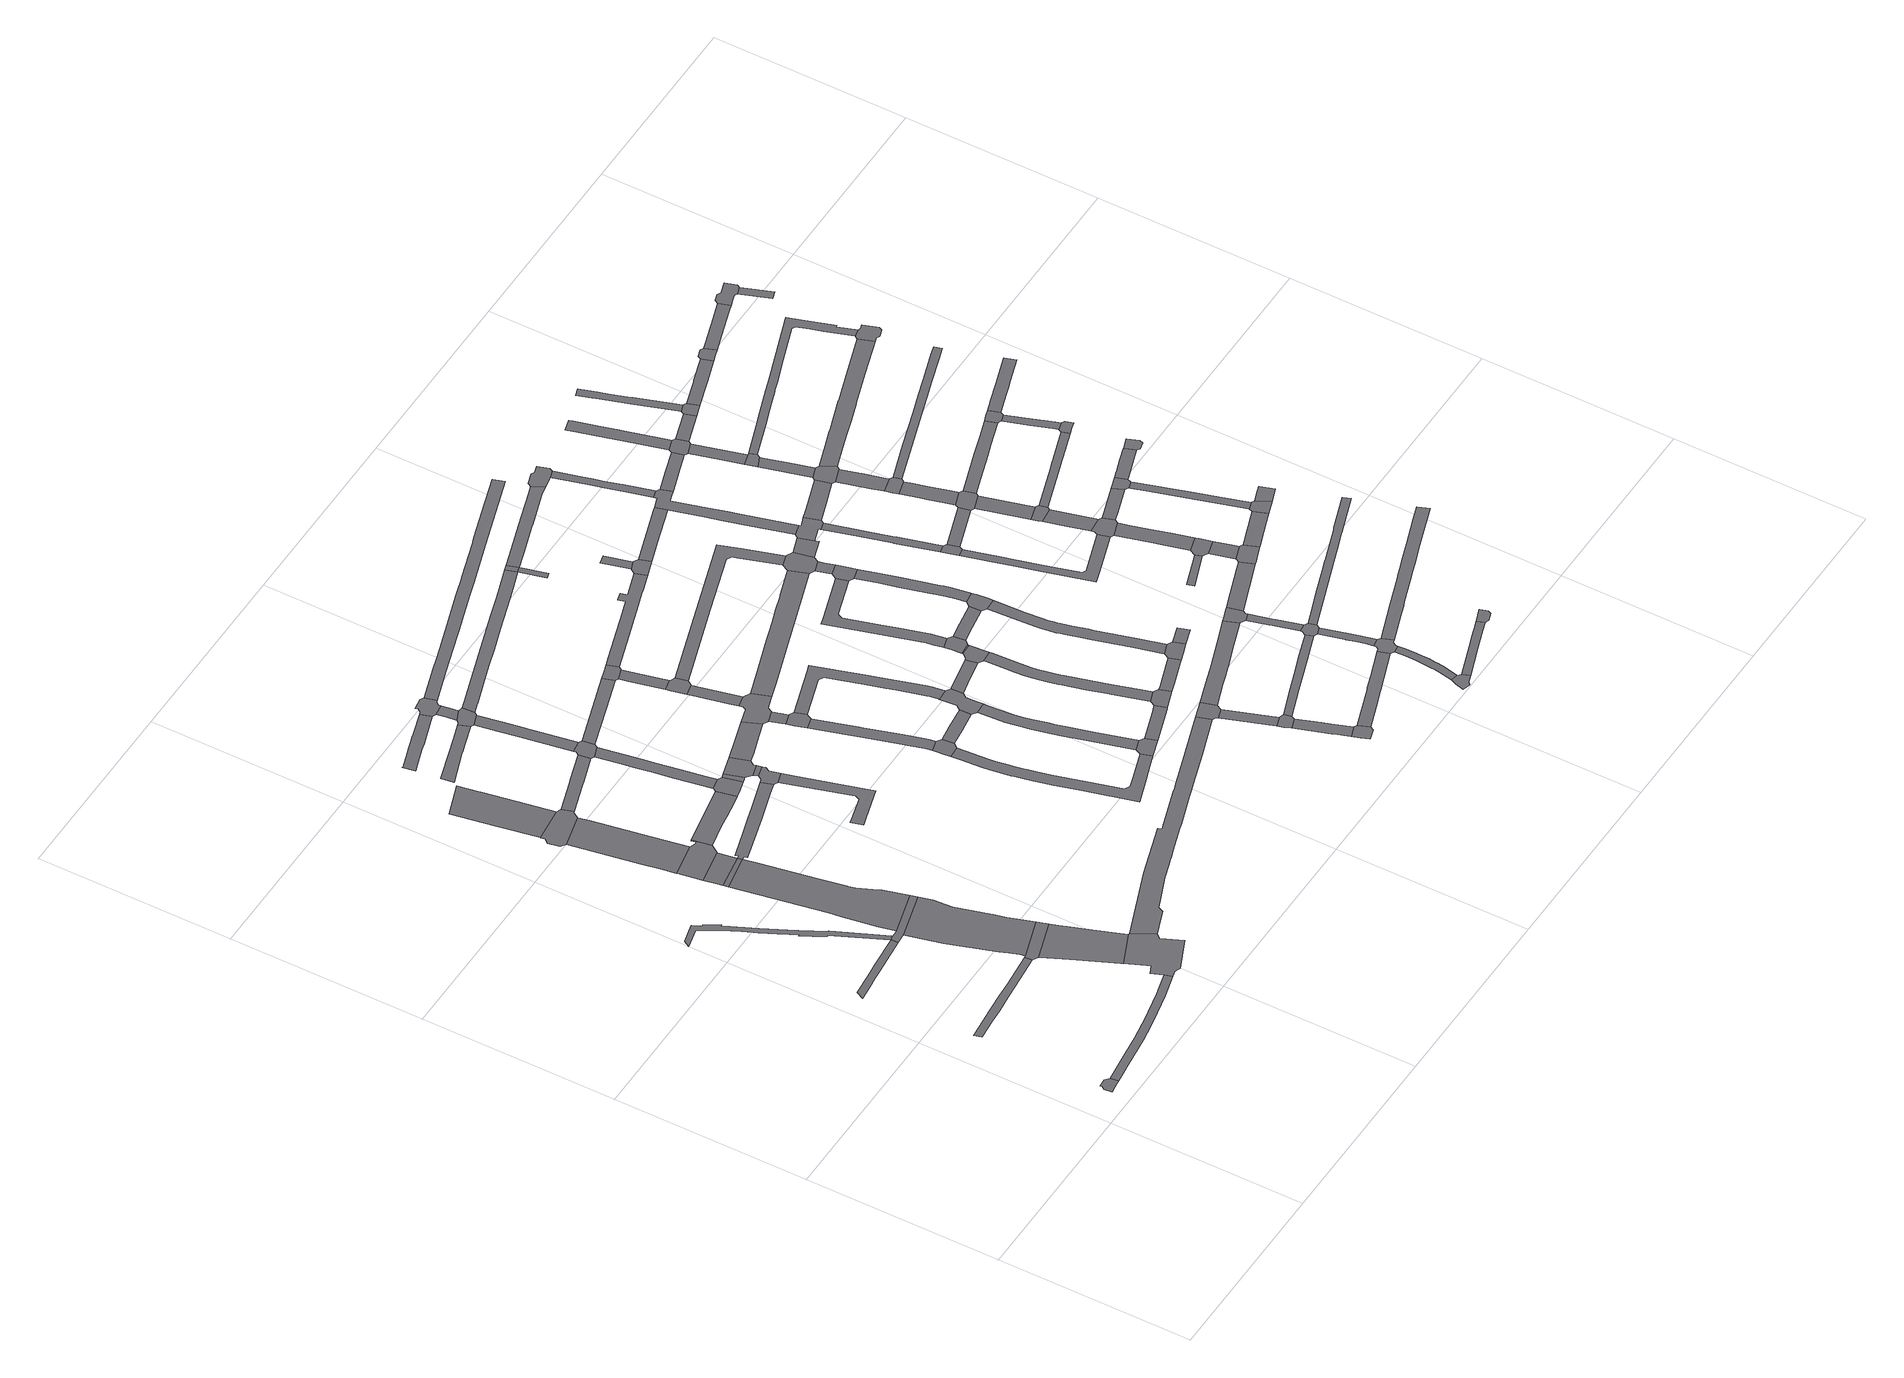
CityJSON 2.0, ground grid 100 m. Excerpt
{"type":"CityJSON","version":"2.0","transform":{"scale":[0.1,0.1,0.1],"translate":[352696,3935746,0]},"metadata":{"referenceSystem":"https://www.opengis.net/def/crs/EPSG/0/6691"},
"CityObjects":{
"road1":{"type":"Road","geometry":[{"type":"MultiSurface","lod":"1","boundaries":[[[0,1,2,3,4,5,6,7,8]]]}]},
"road2":{"type":"Road","attributes":{"RoadStructureAttribute.sectionType":"1"},"geometry":[{"type":"MultiSurface","lod":"1","boundaries":[[[9,10,11,12,13,14,8,7,15,16,17,18,19,20,21,22]]]}]},
"road3":{"type":"Road","attributes":{"RoadStructureAttribute.sectionType":"1"},"geometry":[{"type":"MultiSurface","lod":"1","boundaries":[[[23,24,25,26,27,28,29,30,31,32,33,34,35]]]}]},
"road4":{"type":"Road","attributes":{"RoadStructureAttribute.sectionType":"1"},"geometry":[{"type":"MultiSurface","lod":"1","boundaries":[[[36,37,38,39,40,41,42,43,44,45,46]]]}]},
"road5":{"type":"Road","attributes":{"RoadStructureAttribute.sectionType":"1"},"geometry":[{"type":"MultiSurface","lod":"1","boundaries":[[[47,48,49,50,51,52,53,54,55,56,57,58,59,60,61,62,63,64,65,66,67,68,69,70,71,72,73,74,75,76,77,78,46]]]}]},
"road6":{"type":"Road","geometry":[{"type":"MultiSurface","lod":"1","boundaries":[[[45,79,80,81,82,83,47,46]]]}]},
"road7":{"type":"Road","geometry":[{"type":"MultiSurface","lod":"1","boundaries":[[[84,35,34,85,86,87]]]}]},
"road8":{"type":"Road","attributes":{"function":"3","RoadStructureAttribute.sectionType":"1"},"geometry":[{"type":"MultiSurface","lod":"1","boundaries":[[[88,89,90,91,92,93,80,79,94,95,96,97,98,84,87]]]}]},
"road9":{"type":"Road","attributes":{"function":"3","RoadStructureAttribute.sectionType":"1"},"geometry":[{"type":"MultiSurface","lod":"1","boundaries":[[[85,99,100,101,102,103,104,105,106,107,86]]]}]},
"road10":{"type":"Road","geometry":[{"type":"MultiSurface","lod":"1","boundaries":[[[21,108,109,110,111,112,113,103,102,114,115,116,22]]]}]},
"road11":{"type":"Road","attributes":{"function":"3","RoadStructureAttribute.sectionType":"1"},"geometry":[{"type":"MultiSurface","lod":"1","boundaries":[[[81,117,118,119,120,121,122,123,124,125,126,127,128,129,82]]]}]},
"road12":{"type":"Road","geometry":[{"type":"MultiSurface","lod":"1","boundaries":[[[130,131,125,124,132]]]}]},
"road13":{"type":"Road","attributes":{"function":"3","RoadStructureAttribute.sectionType":"1"},"geometry":[{"type":"MultiSurface","lod":"1","boundaries":[[[133,131,130,134,135,136]]]}]},
"road14":{"type":"Road","geometry":[{"type":"MultiSurface","lod":"1","boundaries":[[[137,138,136,135,139,140,141,142,143,144,145,146]]]}]},
"road15":{"type":"Road","attributes":{"function":"3","RoadStructureAttribute.sectionType":"1"},"geometry":[{"type":"MultiSurface","lod":"1","boundaries":[[[145,147,148,149,150,151,152,146]]]}]},
"road16":{"type":"Road","geometry":[{"type":"MultiSurface","lod":"1","boundaries":[[[153,154,155,156,157,150,149,158,159,160,161,162]]]}]},
"road17":{"type":"Road","attributes":{"function":"3","RoadStructureAttribute.sectionType":"1"},"geometry":[{"type":"MultiSurface","lod":"1","boundaries":[[[163,164,153,162,165,166,167,168,169,170]]]}]},
"road18":{"type":"Road","attributes":{"RoadStructureAttribute.sectionType":"1"},"geometry":[{"type":"MultiSurface","lod":"1","boundaries":[[[171,172,173,174,175,176,177,141,140]]]}]},
"road19":{"type":"Road","attributes":{"RoadStructureAttribute.sectionType":"1"},"geometry":[{"type":"MultiSurface","lod":"1","boundaries":[[[132,178,179,180,181,182,183,184,185,186,187,188,189,190,191,130]]]}]},
"road20":{"type":"Road","attributes":{"RoadStructureAttribute.sectionType":"1"},"geometry":[{"type":"MultiSurface","lod":"1","boundaries":[[[160,192,193,194,195,196,197,161]]]}]},
"road21":{"type":"Road","attributes":{"RoadStructureAttribute.sectionType":"1"},"geometry":[{"type":"MultiSurface","lod":"1","boundaries":[[[198,199,200,201,202,203,204,205,206,207]]]}]},
"road22":{"type":"Road","attributes":{"RoadStructureAttribute.sectionType":"1"},"geometry":[{"type":"MultiSurface","lod":"1","boundaries":[[[208,209,210,211,212,213,214,215,216,217,218,219,220,221]]]}]},
"road23":{"type":"Road","geometry":[{"type":"MultiSurface","lod":"1","boundaries":[[[222,223,224,225,226,176,175,227,228]]]}]},
"road24":{"type":"Road","attributes":{"RoadStructureAttribute.sectionType":"1"},"geometry":[{"type":"MultiSurface","lod":"1","boundaries":[[[229,230,231,232,233,234,225,224,235,236,237,238,239]]]}]},
"road25":{"type":"Road","attributes":{"RoadStructureAttribute.sectionType":"1"},"geometry":[{"type":"MultiSurface","lod":"1","boundaries":[[[240,241,242,222,228]]]}]},
"road26":{"type":"Road","attributes":{"RoadStructureAttribute.sectionType":"1"},"geometry":[{"type":"MultiSurface","lod":"1","boundaries":[[[243,244,245,246,247,248,249,250,251,252,253]]]}]},
"road27":{"type":"Road","geometry":[{"type":"MultiSurface","lod":"1","boundaries":[[[254,255,256,257,195,194,229,239,258,259]]]}]},
"road28":{"type":"Road","geometry":[{"type":"MultiSurface","lod":"1","boundaries":[[[260,261,262,263,264,185,184,243,253]]]}]},
"road29":{"type":"Road","attributes":{"RoadStructureAttribute.sectionType":"1"},"geometry":[{"type":"MultiSurface","lod":"1","boundaries":[[[265,266,267,268,255,254,269,270,271,272,273]]]}]},
"road30":{"type":"Road","geometry":[{"type":"MultiSurface","lod":"1","boundaries":[[[274,242,241,275,276,277,278]]]}]},
"road31":{"type":"Road","attributes":{"RoadStructureAttribute.sectionType":"1"},"geometry":[{"type":"MultiSurface","lod":"1","boundaries":[[[276,275,263,262]]]}]},
"road32":{"type":"Road","geometry":[{"type":"MultiSurface","lod":"1","boundaries":[[[279,280,281,282,283,202,201,265,273]]]}]},
"road33":{"type":"Road","attributes":{"RoadStructureAttribute.sectionType":"1"},"geometry":[{"type":"MultiSurface","lod":"1","boundaries":[[[284,285,282,281,286,287]]]}]},
"road34":{"type":"Road","geometry":[{"type":"MultiSurface","lod":"1","boundaries":[[[288,289,290,291,292,293,294,295,221,220,284,287]]]}]},
"road35":{"type":"Road","attributes":{"RoadStructureAttribute.sectionType":"1"},"geometry":[{"type":"MultiSurface","lod":"1","boundaries":[[[112,296,297,298,299,300,301,302,303,304,305,306,307,308,309,310,311,312,313,314,315,316,317,318,319,320,321,322,113]]]}]},
"road36":{"type":"Road","attributes":{"RoadStructureAttribute.sectionType":"1"},"geometry":[{"type":"MultiSurface","lod":"1","boundaries":[[[323,324,325,326,327,274,278]]]}]},
"road37":{"type":"Road","attributes":{"RoadStructureAttribute.sectionType":"1"},"geometry":[{"type":"MultiSurface","lod":"1","boundaries":[[[258,328,329,330,331,259]]]}]},
"road38":{"type":"Road","geometry":[{"type":"MultiSurface","lod":"1","boundaries":[[[332,333,334,335,336,337,338,339]]]}]},
"road39":{"type":"Road","attributes":{"RoadStructureAttribute.sectionType":"1"},"geometry":[{"type":"MultiSurface","lod":"1","boundaries":[[[340,341,342,343,344,345,332,339,346,347,348,349,350,351]]]}]},
"road40":{"type":"Road","attributes":{"RoadStructureAttribute.sectionType":"1"},"geometry":[{"type":"MultiSurface","lod":"1","boundaries":[[[352,353,354,355]]]}]},
"road41":{"type":"Road","geometry":[{"type":"MultiSurface","lod":"1","boundaries":[[[352,355,356,340,351,357,358,359]]]}]},
"road42":{"type":"Road","geometry":[{"type":"MultiSurface","lod":"1","boundaries":[[[360,361,362,326,325,354,353,363,364,365,366,367]]]}]},
"road43":{"type":"Road","attributes":{"RoadStructureAttribute.sectionType":"1"},"geometry":[{"type":"MultiSurface","lod":"1","boundaries":[[[368,369,370,371,372,373,374,375,376,377,378,379,380,381,382,383,384,385,386,387,388,389,390,391,392,393,394,395,396,397,398,336,335]]]}]},
"road44":{"type":"Road","attributes":{"RoadStructureAttribute.sectionType":"1"},"geometry":[{"type":"MultiSurface","lod":"1","boundaries":[[[399,400,401,402,403,404,405,406,360,367]]]}]},
"road45":{"type":"Road","geometry":[{"type":"MultiSurface","lod":"1","boundaries":[[[402,407,408,409,410,411,412,403]]]}]},
"road46":{"type":"Road","attributes":{"RoadStructureAttribute.sectionType":"1"},"geometry":[{"type":"MultiSurface","lod":"1","boundaries":[[[413,414,415,411,410,416,417]]]}]},
"road47":{"type":"Road","geometry":[{"type":"MultiSurface","lod":"1","boundaries":[[[413,417,418,419,420,330,329]]]}]},
"road48":{"type":"Road","attributes":{"RoadStructureAttribute.sectionType":"1"},"geometry":[{"type":"MultiSurface","lod":"1","boundaries":[[[337,421,422,423,424,338]]]}]},
"road49":{"type":"Road","attributes":{"RoadStructureAttribute.sectionType":"1"},"geometry":[{"type":"MultiSurface","lod":"1","boundaries":[[[279,425,426,427,428,429,430,431,432,433,434,435,436,437,438,439,440,441,442,443,444,280]]]}]},
"road50":{"type":"Road","attributes":{"RoadStructureAttribute.sectionType":"1"},"geometry":[{"type":"MultiSurface","lod":"1","boundaries":[[[358,445,446,447,448,449,450,451,452,453,454,455,456,457,458,459,460,461,462,463,464,465,466,467,468,359]]]}]},
"road51":{"type":"Road","geometry":[{"type":"MultiSurface","lod":"1","boundaries":[[[469,470,471,472,385,384]]]}]},
"road52":{"type":"Road","attributes":{"RoadStructureAttribute.sectionType":"1"},"geometry":[{"type":"MultiSurface","lod":"1","boundaries":[[[473,474,475,476,477,478,479,480,481,472,471,482,483,484,485,486,487,488,489,490,491,492,493]]]}]},
"road53":{"type":"Road","geometry":[{"type":"MultiSurface","lod":"1","boundaries":[[[492,494,495,496,497,457,456,498,499,500,423,422,493]]]}]},
"road54":{"type":"Road","attributes":{"RoadStructureAttribute.sectionType":"1"},"geometry":[{"type":"MultiSurface","lod":"1","boundaries":[[[501,502,470,469,503,504,505]]]}]},
"road55":{"type":"Road","attributes":{"RoadStructureAttribute.sectionType":"1"},"geometry":[{"type":"MultiSurface","lod":"1","boundaries":[[[506,507,508,509,510,511,512,513,514,515,419,418,516,517,518,519,520,521]]]}]},
"road56":{"type":"Road","attributes":{"RoadStructureAttribute.sectionType":"1"},"geometry":[{"type":"MultiSurface","lod":"1","boundaries":[[[522,523,524,525,526,527,528,529,530,531,532,533,534,535,291,290,536,537,538,539,540,541,542,543,544,545,546,547]]]}]},
"road57":{"type":"Road","attributes":{"RoadStructureAttribute.sectionType":"1"},"geometry":[{"type":"MultiSurface","lod":"1","boundaries":[[[548,549,497,496,550,551]]]}]},
"road58":{"type":"Road","geometry":[{"type":"MultiSurface","lod":"1","boundaries":[[[552,313,312,553,554,555,556,557]]]}]},
"road59":{"type":"Road","attributes":{"RoadStructureAttribute.sectionType":"1"},"geometry":[{"type":"MultiSurface","lod":"1","boundaries":[[[558,559,555,554]]]}]},
"road60":{"type":"Road","geometry":[{"type":"MultiSurface","lod":"1","boundaries":[[[560,561,562,563,564,565,566,559,558]]]}]},
"road61":{"type":"Road","attributes":{"RoadStructureAttribute.sectionType":"1"},"geometry":[{"type":"MultiSurface","lod":"1","boundaries":[[[567,568,563,562,569,570,571,572]]]}]},
"road62":{"type":"Road","attributes":{"RoadStructureAttribute.sectionType":"1"},"geometry":[{"type":"MultiSurface","lod":"1","boundaries":[[[365,573,574,575,576,577,578,579,580,581,582,583,584,585,586,366]]]}]},
"road63":{"type":"Road","geometry":[{"type":"MultiSurface","lod":"1","boundaries":[[[587,505,504,588,589,590,591]]]}]},
"road64":{"type":"Road","geometry":[{"type":"MultiSurface","lod":"1","boundaries":[[[592,593,572,571,594,595,596]]]}]},
"road65":{"type":"Road","attributes":{"RoadStructureAttribute.sectionType":"1"},"geometry":[{"type":"MultiSurface","lod":"1","boundaries":[[[597,598,599,600,601,602,603,604,605,606,607,608,609,610,611,612,613,614,615,616,617,618,619,620,621,622,587,591]]]}]},
"road66":{"type":"Road","geometry":[{"type":"MultiSurface","lod":"1","boundaries":[[[610,609,623,624,625,548,551]]]}]},
"road67":{"type":"Road","attributes":{"RoadStructureAttribute.sectionType":"1"},"geometry":[{"type":"MultiSurface","lod":"1","boundaries":[[[626,627,628,629,408,407,630,631,632,633,634]]]}]},
"road68":{"type":"Road","attributes":{"RoadStructureAttribute.sectionType":"1"},"geometry":[{"type":"MultiSurface","lod":"1","boundaries":[[[623,635,636,624]]]}]},
"road69":{"type":"Road","geometry":[{"type":"MultiSurface","lod":"1","boundaries":[[[637,638,639,436]]]}]},
"road70":{"type":"Road","geometry":[{"type":"MultiSurface","lod":"1","boundaries":[[[639,640,437,436]]]}]},
"road71":{"type":"Road","geometry":[{"type":"MultiSurface","lod":"1","boundaries":[[[641,642,636,635,643,644,645,646]]]}]},
"road72":{"type":"Road","attributes":{"RoadStructureAttribute.sectionType":"1"},"geometry":[{"type":"MultiSurface","lod":"1","boundaries":[[[647,648,649,590,589,650,651,652]]]}]},
"road73":{"type":"Road","attributes":{"RoadStructureAttribute.sectionType":"1"},"geometry":[{"type":"MultiSurface","lod":"1","boundaries":[[[653,654,655,656,657,658,659,660,646,645,661,662,663,664,665,666,667,668,669]]]}]},
"road74":{"type":"Road","attributes":{"RoadStructureAttribute.sectionType":"1"},"geometry":[{"type":"MultiSurface","lod":"1","boundaries":[[[670,671,644,643,672,673]]]}]},
"road75":{"type":"Road","attributes":{"RoadStructureAttribute.sectionType":"1"},"geometry":[{"type":"MultiSurface","lod":"1","boundaries":[[[674,675,676,677]]]}]},
"road76":{"type":"Road","geometry":[{"type":"MultiSurface","lod":"1","boundaries":[[[506,521,678,679,680,674,677]]]}]},
"road77":{"type":"Road","attributes":{"RoadStructureAttribute.sectionType":"1"},"geometry":[{"type":"MultiSurface","lod":"1","boundaries":[[[556,681,682,683,684,685,686,687,688,689,690,691,692,693,694,557]]]}]},
"road78":{"type":"Road","attributes":{"RoadStructureAttribute.sectionType":"1"},"geometry":[{"type":"MultiSurface","lod":"1","boundaries":[[[695,696,697,593,592,698,699,700,701,702]]]}]},
"road79":{"type":"Road","attributes":{"RoadStructureAttribute.sectionType":"1"},"geometry":[{"type":"MultiSurface","lod":"1","boundaries":[[[703,704,705,565,564,706,707,708,709,710]]]}]},
"road80":{"type":"Road","geometry":[{"type":"MultiSurface","lod":"1","boundaries":[[[711,712,647,652,713,714,715]]]}]},
"road81":{"type":"Road","attributes":{"RoadStructureAttribute.sectionType":"1"},"geometry":[{"type":"MultiSurface","lod":"1","boundaries":[[[716,717,718,719,720,721,722,723,724,725,726,712,711,727,728,729,730,731,732,733,734,735,736,737,738,739]]]}]},
"road82":{"type":"Road","attributes":{"RoadStructureAttribute.sectionType":"1"},"geometry":[{"type":"MultiSurface","lod":"1","boundaries":[[[740,741,742,743,744,745,746,747,748,749,640,639]]]}]},
"road83":{"type":"Road","geometry":[{"type":"MultiSurface","lod":"1","boundaries":[[[738,750,751,752,753,670,673,739]]]}]},
"road84":{"type":"Road","attributes":{"RoadStructureAttribute.sectionType":"1"},"geometry":[{"type":"MultiSurface","lod":"1","boundaries":[[[714,754,755,715]]]}]},
"road85":{"type":"Road","attributes":{"RoadStructureAttribute.sectionType":"1"},"geometry":[{"type":"MultiSurface","lod":"1","boundaries":[[[752,756,757,758,759,760,761,762,763,764,765,766,767,768,769,770,771,753]]]}]},
"road86":{"type":"Road","geometry":[{"type":"MultiSurface","lod":"1","boundaries":[[[772,773,774,775,776,777,778,779]]]}]},
"road87":{"type":"Road","geometry":[{"type":"MultiSurface","lod":"1","boundaries":[[[764,763,780,781,782,653,669]]]}]},
"road88":{"type":"Road","geometry":[{"type":"MultiSurface","lod":"1","boundaries":[[[578,577,783,784,785,786,787,788,626,634]]]}]},
"road89":{"type":"Road","attributes":{"RoadStructureAttribute.sectionType":"1"},"geometry":[{"type":"MultiSurface","lod":"1","boundaries":[[[781,789,786,785,782]]]}]},
"road90":{"type":"Road","geometry":[{"type":"MultiSurface","lod":"1","boundaries":[[[679,790,791,792,793,794,795,796,797,680]]]}]},
"road91":{"type":"Road","attributes":{"RoadStructureAttribute.sectionType":"1"},"geometry":[{"type":"MultiSurface","lod":"1","boundaries":[[[798,799,800,801,802,803,804,805,806,807,808,809,810,811,812,813,814,815,816,817,772,779]]]}]},
"road92":{"type":"Road","attributes":{"RoadStructureAttribute.sectionType":"1"},"geometry":[{"type":"MultiSurface","lod":"1","boundaries":[[[818,788,787,819,820]]]}]},
"road93":{"type":"Road","geometry":[{"type":"MultiSurface","lod":"1","boundaries":[[[821,822,823,824,825,702,701,807,806,826,827,828,829]]]}]},
"road94":{"type":"Road","attributes":{"RoadStructureAttribute.sectionType":"1"},"geometry":[{"type":"MultiSurface","lod":"1","boundaries":[[[830,831,832,833,834,822,821,835,836,837,838]]]}]},
"road95":{"type":"Road","geometry":[{"type":"MultiSurface","lod":"1","boundaries":[[[709,830,838,839,840,841,842,843,710]]]}]},
"road96":{"type":"Road","geometry":[{"type":"MultiSurface","lod":"1","boundaries":[[[844,845,846,847,848,849,688,687,850]]]}]},
"road97":{"type":"Road","attributes":{"RoadStructureAttribute.sectionType":"1"},"geometry":[{"type":"MultiSurface","lod":"1","boundaries":[[[851,852,842,841,853,854,855,844,850]]]}]},
"road98":{"type":"Road","attributes":{"RoadStructureAttribute.sectionType":"1"},"geometry":[{"type":"MultiSurface","lod":"1","boundaries":[[[856,857,858,859,860,778,777,861,862,863]]]}]},
"road99":{"type":"Road","attributes":{"RoadStructureAttribute.sectionType":"1"},"geometry":[{"type":"MultiSurface","lod":"1","boundaries":[[[864,865,866,867,868,869,870,871,872,873,874,875,876,877,878,879,793,792]]]}]},
"road100":{"type":"Road","geometry":[{"type":"MultiSurface","lod":"1","boundaries":[[[880,818,820,881,882,883,884,885,886,887,888,889,890,891,868,867]]]}]},
"road101":{"type":"Road","geometry":[{"type":"MultiSurface","lod":"1","boundaries":[[[892,893,894,895,896,897,898]]]}]},
"road102":{"type":"Road","attributes":{"RoadStructureAttribute.sectionType":"1"},"geometry":[{"type":"MultiSurface","lod":"1","boundaries":[[[899,900,901,887,886,902,903,904,892,898]]]}]},
"road103":{"type":"Road","geometry":[{"type":"MultiSurface","lod":"1","boundaries":[[[905,746,745,906,907,908,909,910,911,912,913]]]}]},
"road104":{"type":"Road","attributes":{"RoadStructureAttribute.sectionType":"1"},"geometry":[{"type":"MultiSurface","lod":"1","boundaries":[[[876,914,915,916,917,918,919,908,907,920,921,922,923,877]]]}]},
"road105":{"type":"Road","attributes":{"RoadStructureAttribute.sectionType":"1"},"geometry":[{"type":"MultiSurface","lod":"1","boundaries":[[[924,925,926,927,847,846]]]}]},
"road106":{"type":"Road","attributes":{"RoadStructureAttribute.sectionType":"1"},"geometry":[{"type":"MultiSurface","lod":"1","boundaries":[[[928,929,930,931,932,933,934,935,895,894,936,937,938,939,940,941,942]]]}]},
"road107":{"type":"Road","attributes":{"RoadStructureAttribute.sectionType":"1"},"geometry":[{"type":"MultiSurface","lod":"1","boundaries":[[[943,944,945,946,947,948]]]}]},
"road108":{"type":"Road","attributes":{"RoadStructureAttribute.sectionType":"1"},"geometry":[{"type":"MultiSurface","lod":"1","boundaries":[[[896,949,950,951,952,897]]]}]},
"road109":{"type":"Road","geometry":[{"type":"MultiSurface","lod":"1","boundaries":[[[953,954,955,956,957,958,856,863]]]}]},
"road110":{"type":"Road","attributes":{"RoadStructureAttribute.sectionType":"1"},"geometry":[{"type":"MultiSurface","lod":"1","boundaries":[[[959,960,961,962,889,888,963,964]]]}]},
"road111":{"type":"Road","geometry":[{"type":"MultiSurface","lod":"1","boundaries":[[[965,875,874,966,967,968,969]]]}]},
"road112":{"type":"Road","geometry":[{"type":"MultiSurface","lod":"1","boundaries":[[[970,971,972,973,974,975,943,948]]]}]},
"road113":{"type":"Road","attributes":{"RoadStructureAttribute.sectionType":"1"},"geometry":[{"type":"MultiSurface","lod":"1","boundaries":[[[976,972,971,977,978]]]}]},
"road114":{"type":"Road","geometry":[{"type":"MultiSurface","lod":"1","boundaries":[[[977,979,925,924,980,981,982,983,978]]]}]},
"road115":{"type":"Road","attributes":{"RoadStructureAttribute.sectionType":"1"},"geometry":[{"type":"MultiSurface","lod":"1","boundaries":[[[984,985,986,987,988,989,990,975,974]]]}]},
"road116":{"type":"Road","geometry":[{"type":"MultiSurface","lod":"1","boundaries":[[[988,987,991,992,993,994,995,928,942]]]}]},
"road117":{"type":"Road","attributes":{"RoadStructureAttribute.sectionType":"1"},"geometry":[{"type":"MultiSurface","lod":"1","boundaries":[[[993,996,997,998,999,994]]]}]},
"road118":{"type":"Road","attributes":{"RoadStructureAttribute.sectionType":"1"},"geometry":[{"type":"MultiSurface","lod":"1","boundaries":[[[1000,1001,1002,1003,1004,1005]]]}]},
"road119":{"type":"Road","geometry":[{"type":"MultiSurface","lod":"1","boundaries":[[[1002,1006,1007,998,997,1008,1009,1003]]]}]},
"road120":{"type":"Road","geometry":[{"type":"MultiSurface","lod":"1","boundaries":[[[1010,1011,1012,1013,951,950,1000,1005]]]}]},
"road121":{"type":"Road","attributes":{"RoadStructureAttribute.sectionType":"1"},"geometry":[{"type":"MultiSurface","lod":"1","boundaries":[[[1014,1015,1016,1017,1013,1012,1018,1019,1020,1021]]]}]},
"road122":{"type":"Road","attributes":{"RoadStructureAttribute.sectionType":"1"},"geometry":[{"type":"MultiSurface","lod":"1","boundaries":[[[1022,1023,1024,1025,1026,1027]]]}]},
"road123":{"type":"Road","attributes":{"RoadStructureAttribute.sectionType":"1"},"geometry":[{"type":"MultiSurface","lod":"1","boundaries":[[[1028,1029,1030,1031,1032,1033,1034,1035]]]}]},
"road124":{"type":"Road","geometry":[{"type":"MultiSurface","lod":"1","boundaries":[[[1034,1036,1037,1014,1021,1038,1039,1035]]]}]},
"road125":{"type":"Road","attributes":{"RoadStructureAttribute.sectionType":"1"},"geometry":[{"type":"MultiSurface","lod":"1","boundaries":[[[1040,1041,1042,1043,1044,1045,1046,1047,1048,840,839,1049,1050,1051,1052,1053,1054,1055,1056,1057]]]}]},
"road126":{"type":"Road","geometry":[{"type":"MultiSurface","lod":"1","boundaries":[[[1058,1024,1023,959,964,1032,1031,1059]]]}]},
"road127":{"type":"Road","geometry":[{"type":"MultiSurface","lod":"1","boundaries":[[[1060,1061,1062,1063,1064,1022,1027]]]}]},
"road128":{"type":"Road","attributes":{"RoadStructureAttribute.sectionType":"1"},"geometry":[{"type":"MultiSurface","lod":"1","boundaries":[[[1065,1066,1067,1063,1062]]]}]},
"road129":{"type":"Road","attributes":{"RoadStructureAttribute.sectionType":"1"},"geometry":[{"type":"MultiSurface","lod":"1","boundaries":[[[828,1068,1069,1070,1071,1072,1073,1074,1075,1076,1077,1078,1079,1080,1081,1082,1083,1084,1085,1086,1087,1088,829]]]}]},
"road130":{"type":"Road","geometry":[{"type":"MultiSurface","lod":"1","boundaries":[[[968,1089,1066,1065,1090,1091,1092,1093,969]]]}]},
"road131":{"type":"Road","attributes":{"RoadStructureAttribute.sectionType":"1"},"geometry":[{"type":"MultiSurface","lod":"1","boundaries":[[[1094,1095,1096,1097,1093,1092,1098,1099,1100,1101,1102,1103,1104]]]}]},
"road132":{"type":"Road","attributes":{"RoadStructureAttribute.sectionType":"1"},"geometry":[{"type":"MultiSurface","lod":"1","boundaries":[[[1105,1106,1107,1108,1109,1110,1111,1112,1113,983,982]]]}]},
"road133":{"type":"Road","attributes":{"RoadStructureAttribute.sectionType":"1"},"geometry":[{"type":"MultiSurface","lod":"1","boundaries":[[[1114,1115,1116,1117,1118,992,991]]]}]},
"road134":{"type":"Road","attributes":{"RoadStructureAttribute.sectionType":"1"},"geometry":[{"type":"MultiSurface","lod":"1","boundaries":[[[1119,1120,1091,1090]]]}]},
"road135":{"type":"Road","attributes":{"RoadStructureAttribute.sectionType":"1"},"geometry":[{"type":"MultiSurface","lod":"1","boundaries":[[[1121,1122,1123,1124,1125,1126,1127,1128,1129,1130,1131,1132,1133,1134,1135]]]}]},
"road136":{"type":"Road","geometry":[{"type":"MultiSurface","lod":"1","boundaries":[[[1136,1137,1138,1117,1116,1139]]]}]},
"road137":{"type":"Road","geometry":[{"type":"MultiSurface","lod":"1","boundaries":[[[1119,1140,1141,1142,1143,1144,1128,1127,1120]]]}]},
"road138":{"type":"Road","attributes":{"RoadStructureAttribute.sectionType":"1"},"geometry":[{"type":"MultiSurface","lod":"1","boundaries":[[[1145,1146,1147,1148,1149,1150,1151,1152,1153,1136,1139]]]}]},
"road139":{"type":"Road","geometry":[{"type":"MultiSurface","lod":"1","boundaries":[[[1154,1155,1150,1149,1109,1108]]]}]},
"road140":{"type":"Road","attributes":{"RoadStructureAttribute.sectionType":"1"},"geometry":[{"type":"MultiSurface","lod":"1","boundaries":[[[1010,1156,1157,1158,1159,1160,1161,1162,1163,1164,1011]]]}]},
"road141":{"type":"Road","attributes":{"RoadStructureAttribute.sectionType":"1"},"geometry":[{"type":"MultiSurface","lod":"1","boundaries":[[[1165,1166,1167,1168,1009,1008,1169,1170,1171,1172,1173]]]}]},
"road142":{"type":"Road","attributes":{"RoadStructureAttribute.sectionType":"1"},"geometry":[{"type":"MultiSurface","lod":"1","boundaries":[[[1174,1175,1155,1154,1176]]]}]},
"road143":{"type":"Road","attributes":{"RoadStructureAttribute.sectionType":"1"},"geometry":[{"type":"MultiSurface","lod":"1","boundaries":[[[1177,1178,1179,1180,1138,1137,1181,1182,1183,1184,1185]]]}]},
"road144":{"type":"Road","attributes":{"RoadStructureAttribute.sectionType":"1"},"geometry":[{"type":"MultiSurface","lod":"1","boundaries":[[[1186,1187,1144,1143,1188,1189,1190,1191]]]}]},
"road145":{"type":"Road","attributes":{"RoadStructureAttribute.sectionType":"1"},"geometry":[{"type":"MultiSurface","lod":"1","boundaries":[[[1192,1193,1194,1195,1196,1197,1198,1199,1200,1201,1202,1203,1204,1205,1206,1207,1058,1059]]]}]},
"road146":{"type":"Road","attributes":{"RoadStructureAttribute.sectionType":"1"},"geometry":[{"type":"MultiSurface","lod":"1","boundaries":[[[1208,1209,1210,1211,1212,1213,1214,1215,1216,1217,1218,1219,1220,1221,1039,1038]]]}]},
"road147":{"type":"Road","geometry":[{"type":"MultiSurface","lod":"1","boundaries":[[[1184,1222,1223,1224,1225,1185]]]}]},
"road148":{"type":"Road","attributes":{"RoadStructureAttribute.sectionType":"1"},"geometry":[{"type":"MultiSurface","lod":"1","boundaries":[[[1226,1227,1228,1229,1230,1231,1232,1233,1234,1235,1236,1237,1238,1061,1060,1239,1240,1241,1242,1243,1244,1245,1246,1247,1248,1249,1250,1251]]]}]},
"road149":{"type":"Road","geometry":[{"type":"MultiSurface","lod":"1","boundaries":[[[1252,1253,1254,1255,1256,1161,1160]]]}]},
"road150":{"type":"Road","attributes":{"RoadStructureAttribute.sectionType":"1"},"geometry":[{"type":"MultiSurface","lod":"1","boundaries":[[[1257,1258,1253,1252,1259,1260,1261,1262]]]}]},
"road151":{"type":"Road","geometry":[{"type":"MultiSurface","lod":"1","boundaries":[[[1263,1262,1261,1173,1172,1264,1265]]]}]},
"road152":{"type":"Road","geometry":[{"type":"MultiSurface","lod":"1","boundaries":[[[1266,1267,1268,1191,1190,1269,1270]]]}]},
"road153":{"type":"Road","attributes":{"RoadStructureAttribute.sectionType":"1"},"geometry":[{"type":"MultiSurface","lod":"1","boundaries":[[[1271,1272,1273,1274,1275,1255,1254,1276,1277,1278,1279]]]}]},
"road154":{"type":"Road","attributes":{"RoadStructureAttribute.sectionType":"1"},"geometry":[{"type":"MultiSurface","lod":"1","boundaries":[[[1280,1281,1282,1283,1284,1285,1286,1287,1266,1270]]]}]},
"road155":{"type":"Road","geometry":[{"type":"MultiSurface","lod":"1","boundaries":[[[1199,1288,1289,1290,1291,1292,1293,1251,1250,1200]]]}]},
"road156":{"type":"Road","geometry":[{"type":"MultiSurface","lod":"1","boundaries":[[[1294,1295,1296,1297,1298,1299,1300,1301,1302,1303,1304,1284,1283]]]}]},
"road157":{"type":"Road","attributes":{"RoadStructureAttribute.sectionType":"1"},"geometry":[{"type":"MultiSurface","lod":"1","boundaries":[[[1305,1306,1297,1296]]]}]}
},
"vertices":[
[229,158,0],[221,164,0],[180,160,0],[181,150,0],[169,134,0],[176,95,0],[227,103,0],[249,106,0],[244,146,0],
[833,243,0],[808,236,0],[636,200,0],[612,195,0],[520,180,0],[414,167,0],[334,116,0],[339,117,0],[526,140,0],[617,155,0],[651,162,0],[815,196,0],[939,229,0],[929,268,0],
[525,846,0],[439,838,0],[281,823,0],[273,822,0],[273,823,0],[167,813,0],[178,774,0],[284,784,0],[360,791,0],[448,800,0],[528,808,0],[712,826,0],[708,864,0],
[325,1419,0],[290,1416,0],[247,1412,0],[137,1400,0],[115,1359,0],[192,1367,0],[192,1369,0],[250,1375,0],[300,1380,0],[500,1400,0],[497,1436,0],
[522,1448,0],[404,1707,0],[400,1713,0],[371,1767,0],[363,1781,0],[317,1870,0],[297,1910,0],[262,1986,0],[204,2104,0],[188,2138,0],[194,2140,0],[151,2214,0],[144,2212,0],[141,2220,0],[123,2256,0],[84,2247,0],[20,2231,0],[3,2199,0],[107,2224,0],[119,2200,0],[162,2127,0],[204,2042,0],[227,1992,0],[236,1973,0],[274,1895,0],[298,1848,0],[318,1808,0],[312,1807,0],[340,1751,0],[358,1719,0],[372,1695,0],[379,1696,0],
[552,1405,0],[792,1470,0],[783,1503,0],[561,1444,0],[525,1440,0],
[718,865,0],[738,811,0],[943,877,0],[926,932,0],
[894,1032,0],[884,1062,0],[870,1112,0],[815,1305,0],[813,1340,0],[810,1403,0],[599,1221,0],[603,1207,0],[680,979,0],[697,937,0],[712,890,0],
[740,808,0],[799,680,0],[895,470,0],[898,463,0],[1067,534,0],[1059,555,0],[1009,689,0],[970,798,0],[957,835,0],
[971,238,0],[999,225,0],[1164,297,0],[1117,402,0],[1135,424,0],[1077,532,0],[941,362,0],[948,345,0],[904,326,0],
[749,1633,0],[731,1671,0],[699,1741,0],[691,1775,0],[690,1780,0],[667,1912,0],[612,2200,0],[599,2268,0],[418,2235,0],[456,2025,0],[504,1761,0],[514,1699,0],[542,1526,0],
[594,2292,0],[413,2260,0],[600,2268,0],
[408,2287,0],[578,2378,0],[576,2388,0],[396,2355,0],
[374,2476,0],[384,2423,0],[599,2421,0],[606,2430,0],[587,2529,0],[583,2528,0],[587,2504,0],[576,2503,0],[548,2511,0],[373,2480,0],
[515,2692,0],[461,2987,0],[451,3040,0],[280,2998,0],[344,2643,0],[360,2556,0],
[258,3121,0],[258,3120,0],[261,3099,0],[242,3075,0],[255,3016,0],[465,3068,0],[466,3070,0],[476,3073,0],[460,3131,0],[434,3141,0],
[209,3388,0],[219,3334,0],[390,3383,0],[368,3500,0],[368,3502,0],[368,3503,0],[348,3610,0],[179,3551,0],
[735,2457,0],[794,2466,0],[842,2474,0],[919,2487,0],[930,2490,0],[907,2589,0],[766,2563,0],
[615,2272,0],[620,2255,0],[624,2256,0],[675,2271,0],[863,2325,0],[1020,2371,0],[1076,2387,0],[1058,2446,0],[900,2398,0],[832,2378,0],[748,2353,0],[613,2312,0],[605,2310,0],[609,2296,0],
[634,3124,0],[658,3132,0],[803,3179,0],[794,3239,0],[641,3190,0],[623,3184,0],
[534,3692,0],[548,3696,0],[591,3710,0],[703,3746,0],[683,3802,0],[592,3772,0],[571,3765,0],[524,3750,0],[354,3697,0],[363,3631,0],
[529,3944,0],[507,3937,0],[494,3933,0],[446,3917,0],[414,3907,0],[329,3879,0],[326,3880,0],[336,3817,0],[393,3836,0],[465,3860,0],[504,3872,0],[546,3886,0],[671,3927,0],[653,3983,0],
[998,2609,0],[977,2620,0],[977,2621,0],[918,2610,0],[919,2606,0],[970,2499,0],[1023,2513,0],
[820,3168,0],[841,3050,0],[854,2974,0],[869,2891,0],[884,2799,0],[886,2790,0],[967,2676,0],[945,2800,0],[927,2907,0],[913,2984,0],[878,3189,0],
[1027,2514,0],[1050,2521,0],[1021,2616,0],
[1098,2377,0],[1105,2351,0],[1200,2032,0],[1190,2009,0],[1066,1974,0],[1045,1969,0],[1061,1908,0],[1098,1919,0],[1275,1971,0],[1170,2336,0],[1154,2393,0],
[861,3277,0],[802,3267,0],[804,3256,0],[802,3252,0],[888,3207,0],[879,3267,0],
[1138,2449,0],[1151,2472,0],[1147,2488,0],[1089,2473,0],[1075,2451,0],
[721,3737,0],[740,3625,0],[758,3522,0],[762,3497,0],[823,3499,0],[820,3516,0],[817,3532,0],[799,3639,0],[778,3758,0],
[1123,2646,0],[1079,2498,0],[1140,2515,0],[1136,2529,0],[1152,2551,0],
[789,3775,0],[787,3838,0],[762,3843,0],[707,3818,0],[693,3806,0],
[691,3919,0],[699,3872,0],[755,3890,0],[749,3927,0],
[747,3940,0],[761,3956,0],[771,3959,0],[753,4017,0],[736,4027,0],[677,4018,0],[679,4006,0],[668,3988,0],
[1213,453,0],[1270,474,0],[1284,504,0],[1339,526,0],[1456,573,0],[1544,601,0],[1558,606,0],[1592,617,0],[1620,627,0],[1760,673,0],[1776,678,0],[1783,680,0],[1954,737,0],[1991,749,0],[2034,763,0],[2210,821,0],[2427,894,0],[2403,966,0],[2186,894,0],[2072,857,0],[1993,831,0],[1967,822,0],[1945,815,0],[1752,751,0],[1717,740,0],[1711,760,0],[1437,672,0],
[1201,2565,0],[1303,2597,0],[1382,2622,0],[1343,2712,0],[1241,2682,0],
[1106,3277,0],[1281,3333,0],[1262,3390,0],[1086,3334,0],
[1623,1880,0],[1626,1857,0],[1629,1822,0],[1632,1791,0],[1691,1795,0],[1710,1819,0],[1705,1878,0],[1681,1896,0],
[1462,2435,0],[1515,2257,0],[1532,2203,0],[1588,2014,0],[1594,1993,0],[1616,1915,0],[1674,1929,0],[1651,2010,0],[1632,2074,0],[1589,2220,0],[1583,2241,0],[1519,2452,0],
[1489,2550,0],[1466,2625,0],[1409,2608,0],[1432,2533,0],
[1444,2492,0],[1528,2471,0],[1533,2479,0],[1516,2537,0],
[1426,2771,0],[1430,2752,0],[1420,2734,0],[1480,2652,0],[1503,2659,0],[1551,2675,0],[1520,2767,0],[1485,2784,0],
[1633,1768,0],[1635,1738,0],[1643,1634,0],[1648,1594,0],[1655,1545,0],[1663,1495,0],[1665,1488,0],[1674,1441,0],[1685,1391,0],[1699,1338,0],[1707,1309,0],[1744,1174,0],[1814,914,0],[1929,953,0],[1951,960,0],[2029,986,0],[2093,1008,0],[2074,1064,0],[1922,1014,0],[1876,998,0],[1849,1012,0],[1802,1190,0],[1759,1345,0],[1757,1353,0],[1743,1405,0],[1733,1453,0],[1729,1468,0],[1722,1506,0],[1714,1555,0],[1707,1602,0],[1703,1639,0],
[1441,2970,0],[1436,2992,0],[1432,3009,0],[1429,3022,0],[1371,3009,0],[1376,2987,0],[1383,2957,0],[1415,2817,0],
[1444,3048,0],[1432,3107,0],[1414,3117,0],[1406,3122,0],[1348,3109,0],[1353,3083,0],
[1298,3323,0],[1309,3278,0],[1340,3141,0],[1398,3155,0],[1355,3343,0],
[1365,3360,0],[1347,3418,0],[1307,3405,0],
[1800,1830,0],[1908,1845,0],[1905,1905,0],[1789,1890,0],
[841,3792,0],[846,3793,0],[982,3838,0],[1083,3871,0],[1164,3897,0],[1172,3899,0],[1300,3941,0],[1365,3962,0],[1482,4000,0],[1554,4024,0],[1586,4034,0],[1650,4055,0],[1632,4112,0],[1610,4105,0],[1536,4081,0],[1465,4058,0],[1354,4022,0],[1153,3957,0],[964,3895,0],[821,3849,0],
[1745,2548,0],[1772,2534,0],[1803,2431,0],[1834,2328,0],[1855,2258,0],[1868,2214,0],[1901,2099,0],[1906,2077,0],[1908,2071,0],[1913,2044,0],[1916,2019,0],[1916,2016,0],[1976,2022,0],[1976,2025,0],[1972,2053,0],[1966,2083,0],[1959,2114,0],[1925,2231,0],[1910,2281,0],[1880,2382,0],[1860,2448,0],[1817,2591,0],[1805,2631,0],[1768,2618,0],
[2190,1040,0],[2171,1097,0],[2145,1111,0],[2088,1091,0],
[1941,1687,0],[1946,1652,0],[1952,1615,0],[1961,1571,0],[1977,1501,0],[1986,1469,0],[1999,1416,0],[2020,1339,0],[2029,1303,0],[2094,1294,0],[2087,1318,0],[2057,1431,0],[2042,1491,0],[2036,1516,0],[2020,1584,0],[2011,1626,0],[2005,1661,0],[2001,1692,0],[1993,1806,0],[1992,1830,0],[1932,1826,0],
[1989,1868,0],[1985,1920,0],[2003,1944,0],[2000,2005,0],[1920,1973,0],[1924,1928,0],[1918,1921,0],
[2363,1161,0],[2333,1151,0],[2382,1104,0],[2390,1107,0],[2370,1164,0],
[1909,3600,0],[1775,3557,0],[1766,3591,0],[1736,3583,0],[1727,3580,0],[1737,3544,0],[1633,3510,0],[1535,3479,0],[1506,3469,0],[1388,3431,0],[1553,3421,0],[1744,3483,0],[1815,3506,0],[1837,3513,0],[1907,3536,0],[1928,3543,0],
[2037,4432,0],[1960,4407,0],[1952,4404,0],[1737,4335,0],[1710,4326,0],[1707,4325,0],[1493,4256,0],[1469,4248,0],[1418,4232,0],[1379,4219,0],[1235,4173,0],[1055,4114,0],[995,4095,0],[934,4075,0],[954,4019,0],[1011,4037,0],[1252,4115,0],[1254,4116,0],[1413,4167,0],[1470,4185,0],[1489,4191,0],[1729,4269,0],[1926,4333,0],[1976,4349,0],[2115,4394,0],[2097,4451,0],
[2190,2043,0],[2003,2005,0],[2067,1957,0],[2202,1984,0],
[2444,980,0],[2445,885,0],[2448,875,0],[2501,894,0],[2515,922,0],[2491,995,0],
[2537,624,0],[2591,643,0],
[2548,591,0],[2550,588,0],[2560,559,0],[2616,579,0],[2625,597,0],[2617,635,0],[2599,640,0],
[2677,406,0],[2658,462,0],[2620,387,0],[2624,376,0],[2650,303,0],[2707,323,0],
[1625,2699,0],[1911,2793,0],[2019,2828,0],[2113,2859,0],[2304,2922,0],[2272,3015,0],[2245,3007,0],[2122,2965,0],[2104,2959,0],[2033,2936,0],[1953,2909,0],[1888,2888,0],[1849,2876,0],[1671,2817,0],
[2385,1190,0],[2400,1111,0],[2487,1140,0],[2468,1197,0],[2441,1211,0],
[2745,257,0],[2725,314,0],[2665,261,0],[2679,219,0],[2736,239,0],
[2424,1271,0],[2387,1400,0],[2360,1494,0],[2329,1610,0],[2327,1616,0],[2317,1657,0],[2309,1693,0],[2302,1734,0],[2298,1765,0],[2297,1786,0],[2294,1820,0],[2287,1960,0],[2286,1971,0],[2226,1966,0],[2227,1956,0],[2234,1833,0],[2235,1816,0],[2239,1759,0],[2243,1725,0],[2251,1681,0],[2259,1643,0],[2269,1601,0],[2273,1586,0],[2302,1478,0],[2329,1384,0],[2335,1364,0],
[2278,2073,0],[2219,2069,0],[2201,2045,0],
[2347,3070,0],[2285,3266,0],[2251,3371,0],[1896,3257,0],[1884,3190,0],[2192,3289,0],[2219,3275,0],[2231,3237,0],[2290,3051,0],
[2278,2080,0],[2218,2075,0],
[1686,3924,0],[1714,3932,0],[1679,4064,0],
[1660,4121,0],
[2214,2121,0],[2217,2090,0],[2297,2103,0],[2291,2163,0],[2266,2180,0],[2209,2162,0],
[2661,1262,0],[2639,1255,0],[2488,1203,0],[2534,1156,0],[2663,1199,0],[2680,1205,0],
[2339,2804,0],[2101,2728,0],[2057,2714,0],[2126,2479,0],[2155,2380,0],[2184,2280,0],[2193,2245,0],[2199,2214,0],[2258,2225,0],[2252,2259,0],[2242,2296,0],[2211,2403,0],[2191,2470,0],[2137,2654,0],[2146,2672,0],[2151,2681,0],[2354,2746,0],
[2490,2197,0],[2372,2177,0],[2382,2118,0],[2493,2137,0],
[1966,3642,0],[1932,3776,0],[1888,3765,0],[1924,3626,0],
[1940,3547,0],[2011,3570,0],[1993,3627,0],
[2642,966,0],[2697,984,0],[2720,992,0],[2750,1002,0],[2881,1049,0],[2998,1090,0],[3013,1095,0],[2987,1168,0],[2973,1163,0],[2855,1121,0],[2719,1072,0],[2696,1064,0],[2639,1045,0],[2556,1017,0],
[3021,419,0],[2951,394,0],[2940,390,0],[2901,312,0],[2951,330,0],[2971,337,0],[3191,415,0],[3171,472,0],
[2953,756,0],[2856,721,0],[2770,691,0],[2783,653,0],[2868,682,0],[2967,717,0],[3112,768,0],[3098,805,0],
[2732,1309,0],[2675,1289,0],[2728,1221,0],[2777,1238,0],[2758,1295,0],
[2518,2105,0],[2524,1960,0],[2529,1877,0],[2533,1841,0],[2538,1807,0],[2544,1775,0],[2549,1756,0],[2557,1725,0],[2573,1665,0],[2585,1622,0],[2638,1430,0],[2696,1445,0],[2642,1638,0],[2636,1663,0],[2615,1740,0],[2603,1789,0],[2600,1805,0],[2597,1818,0],[2592,1849,0],[2589,1882,0],[2584,1963,0],[2578,2108,0],[2577,2122,0],[2517,2119,0],
[1737,4083,0],[1774,4095,0],[1928,4145,0],[1940,4149,0],[2123,4209,0],[2178,4219,0],[2146,4279,0],[2103,4265,0],[1910,4203,0],[1719,4140,0],
[2575,2154,0],[2570,2207,0],[2567,2229,0],[2508,2222,0],
[2863,1266,0],[2844,1323,0],
[2565,2245,0],[2559,2280,0],[2549,2330,0],[2542,2361,0],[2537,2379,0],[2488,2567,0],[2469,2638,0],[2438,2748,0],[2380,2732,0],[2411,2622,0],[2435,2529,0],[2472,2390,0],[2479,2364,0],[2490,2317,0],[2500,2269,0],[2506,2237,0],
[3184,93,0],[3174,66,0],[3159,18,0],[3201,7,0],[3215,21,0],[3252,34,0],[3238,72,0],[3224,86,0],
[2426,2791,0],[2411,2847,0],[2353,2831,0],
[2305,2922,0],[2306,2921,0],[2331,2908,0],[2388,2927,0],[2402,2954,0],[2383,3052,0],
[2396,2900,0],
[2082,3593,0],[2125,3607,0],[2328,3673,0],[2312,3731,0],[2296,3726,0],[2155,3680,0],[2106,3664,0],[2075,3654,0],
[3233,132,0],[3240,172,0],[3244,203,0],[3245,211,0],[3249,251,0],[3251,290,0],[3252,331,0],[3251,370,0],[3247,408,0],[3208,404,0],[3210,368,0],[3211,330,0],[3211,292,0],[3209,254,0],[3208,245,0],[3205,215,0],[3202,187,0],[3201,183,0],[3201,178,0],[3194,139,0],
[2470,3081,0],[2502,2986,0],[2496,3004,0],
[3235,511,0],[3195,503,0],[3196,494,0],[3195,492,0],[3186,477,0],[3246,421,0],[3257,439,0],[3272,444,0],[3252,500,0],
[3130,759,0],[3163,635,0],[3165,629,0],[3176,587,0],[3187,544,0],[3226,553,0],[3215,597,0],[3203,642,0],[3167,773,0],
[3177,791,0],[3167,830,0],[3149,840,0],[3110,834,0],[3111,831,0],
[3081,1093,0],[3077,1105,0],[3087,1122,0],[3069,1197,0],[3053,1191,0],[3003,1173,0],[3042,1082,0],
[3071,975,0],[3075,959,0],[3114,969,0],[3113,972,0],[3110,985,0],
[3559,184,0],[3513,168,0],[3506,166,0],[3466,152,0],[3404,130,0],[3417,92,0],[3526,130,0],[3575,147,0],
[2374,3506,0],[2394,3433,0],[2419,3341,0],[2485,3101,0],[2543,3117,0],[2473,3371,0],[2455,3437,0],[2430,3527,0],[2385,3692,0],[2407,3700,0],[2442,3711,0],[2423,3768,0],[2406,3777,0],[2365,3767,0],[2369,3750,0],[2350,3744,0],
[2476,3084,0],[2495,3005,0],[2498,3006,0],[2526,3016,0],[2567,3029,0],[2569,3029,0],[2572,3018,0],[2611,3029,0],[2621,3046,0],[2596,3123,0],[2567,3113,0],[2546,3106,0],
[2720,2480,0],[2732,2435,0],[2742,2398,0],[2782,2405,0],[2791,2423,0],[2776,2481,0],[2758,2491,0],
[2701,2699,0],[2696,2718,0],[2664,2836,0],[2619,2847,0],[2661,2693,0],[2662,2689,0],
[2156,4298,0],[2217,4227,0],[2239,4231,0],[2277,4244,0],[2287,4262,0],[2268,4319,0],[2239,4310,0],[2231,4307,0],[2213,4316,0],
[2364,3928,0],[2363,3931,0],[2341,4010,0],[2336,4031,0],[2328,4061,0],[2311,4120,0],[2285,4063,0],[2297,4020,0],[2303,3998,0],[2332,3890,0],
[3370,1223,0],[3344,1295,0],[3301,1280,0],[3096,1206,0],
[3171,1930,0],[2947,1857,0],[2930,1867,0],[2892,2003,0],[2873,2072,0],[2852,2151,0],[2848,2164,0],[2827,2242,0],[2780,2261,0],[2809,2153,0],[2840,2040,0],[2911,1782,0],[2967,1800,0],[3046,1826,0],[3186,1872,0],
[3283,1487,0],[3232,1469,0],[3103,1424,0],[3114,1388,0],[3244,1436,0],[3292,1454,0],
[2904,2460,0],[3016,2497,0],[3001,2555,0],[2888,2518,0],
[3593,139,0],[3636,154,0],[3644,172,0],[3631,210,0],[3611,203,0],[3596,197,0],
[2825,3198,0],[2701,3157,0],[2680,3151,0],[2629,3134,0],[2725,3081,0],[2846,3121,0],
[2528,3802,0],[2542,3743,0],[2547,3745,0],[2665,3783,0],[2650,3841,0],
[3299,1450,0],[3319,1439,0],[3397,1461,0],[3380,1523,0],[3375,1540,0],[3298,1517,0],
[3417,1387,0],[3353,1316,0],[3429,1341,0],
[3354,1313,0],[3387,1229,0],[3415,1240,0],[3473,1260,0],[3447,1332,0],
[3345,1651,0],[3327,1717,0],[3294,1836,0],[3280,1888,0],[3204,1862,0],[3249,1696,0],[3261,1653,0],
[3290,1906,0],[3274,1964,0],[3257,1974,0],[3176,1965,0],[3180,1948,0],
[3199,2186,0],[3197,2192,0],[3117,2183,0],[3147,2073,0],
[3034,2487,0],[3096,2259,0],[3102,2237,0],[3179,2258,0],[3165,2308,0],[3110,2513,0],
[3108,2213,0],[3111,2201,0],[3207,2209,0],[3197,2248,0],
[3119,2531,0],[3104,2589,0],[3086,2598,0],[3010,2573,0],
[2941,2827,0],[2945,2812,0],[2970,2721,0],[2975,2703,0],[3074,2643,0],[3047,2742,0],[3026,2819,0],[3018,2848,0],
[2768,3459,0],[2835,3216,0],[2892,3235,0],[2857,3364,0],[2829,3464,0],[2824,3484,0],
[2999,2919,0],[2967,3037,0],[2966,3040,0],[2939,3137,0],[2863,3111,0],[2907,2950,0],[2923,2893,0],[3000,2914,0],
[2928,2874,0],[2933,2856,0],[3028,2865,0],[3018,2904,0],
[3929,1100,0],[3744,1034,0],[3734,1030,0],[3623,991,0],[3548,965,0],[3544,964,0],[3484,943,0],[3344,893,0],[3258,863,0],[3256,819,0],[3357,855,0],[3558,926,0],[3560,927,0],[3636,953,0],[3729,986,0],[3744,991,0],[3747,992,0],[3944,1062,0],
[2910,3226,0],[2949,3155,0],
[2833,3502,0],[2820,3539,0],[2810,3536,0],[2752,3520,0],[2758,3496,0],
[2740,3793,0],[2683,3773,0],[2724,3620,0],
[3340,468,0],[3385,484,0],[3417,495,0],[3479,516,0],[3502,525,0],[3632,570,0],[3654,578,0],[3690,591,0],[3739,608,0],[3847,646,0],[3890,661,0],[4069,724,0],[4048,781,0],[3973,754,0],[3871,718,0],[3827,703,0],[3740,672,0],[3670,648,0],[3640,637,0],[3610,626,0],[3459,573,0],
[2673,3779,0],[2749,3810,0],[2734,3868,0],[2717,3878,0],[2659,3859,0],
[2532,4326,0],[2548,4266,0],[2596,4090,0],[2600,4078,0],[2701,3934,0],[2658,4094,0],[2654,4107,0],[2652,4116,0],[2626,4211,0],[2595,4325,0],[2590,4341,0],
[3492,1267,0],[3564,1293,0],[3620,1313,0],[3675,1332,0],[3649,1404,0],[3595,1385,0],[3557,1371,0],[3515,1356,0],[3487,1346,0],
[3335,1920,0],[3395,1940,0],[3477,1967,0],[3454,2023,0],[3310,1976,0],
[2904,3860,0],[2886,3917,0],
[2766,4323,0],[2777,4289,0],[2818,4167,0],[2820,4160,0],[2822,4154,0],[2892,3945,0],[2895,3935,0],[2933,3948,0],[2860,4167,0],[2858,4174,0],[2856,4178,0],[2824,4276,0],[2809,4322,0],[2781,4407,0],[2742,4395,0],
[3533,1969,0],[3540,1988,0],[3521,2045,0],[3497,1957,0],
[2937,3871,0],[2950,3875,0],[2955,3876,0],[2969,3881,0],[2951,3938,0],
[3500,1946,0],[3520,1878,0],[3577,1689,0],[3633,1499,0],[3656,1423,0],[3694,1436,0],[3655,1565,0],[3614,1702,0],[3538,1954,0],
[3748,1358,0],[3713,1427,0],
[3212,2561,0],[3348,2605,0],[3416,2628,0],[3417,2628,0],[3551,2672,0],[3533,2729,0],[3432,2696,0],[3329,2663,0],[3143,2602,0],
[3483,2342,0],[3480,2341,0],[3467,2337,0],[3426,2323,0],[3479,2298,0],[3490,2302,0],[3508,2308,0],[3660,2357,0],[3647,2396,0],
[3798,1457,0],[3749,1440,0],[3823,1385,0],
[3696,2102,0],[3627,2080,0],[3562,2058,0],[3545,2053,0],[3546,1990,0],[3642,2021,0],[3715,2045,0],[3722,2047,0],[3699,2103,0],
[3091,3984,0],[3083,3981,0],[3103,3924,0],[3111,3927,0],[3242,3969,0],[3224,4026,0],
[3065,3193,0],[3066,3193,0],[3147,3220,0],[3230,3247,0],[3334,3281,0],[3338,3283,0],[3522,3344,0],[3716,3407,0],[3690,3483,0],[3636,3465,0],[3497,3420,0],[3311,3358,0],[3308,3358,0],[3134,3300,0],[3122,3296,0],[3035,3267,0],
[3229,2930,0],[3429,2995,0],[3567,3039,0],[3628,3059,0],[3769,3104,0],[3830,3124,0],[3818,3162,0],[3769,3147,0],[3758,3143,0],[3616,3097,0],[3520,3066,0],[3418,3033,0],[3416,3033,0],[3217,2969,0],
[3734,2037,0],[3772,2047,0],[3779,2066,0],[3757,2122,0],
[3706,3603,0],[3716,3607,0],[3708,3632,0],[3679,3721,0],[3644,3829,0],[3633,3825,0],[3396,3742,0],[3282,3702,0],[3210,3677,0],[3200,3673,0],[3135,3650,0],[3033,3615,0],[3021,3610,0],[3034,3572,0],[3085,3590,0],[3162,3617,0],[3213,3635,0],[3223,3639,0],[3278,3658,0],[3409,3704,0],[3597,3770,0],[3615,3761,0],[3636,3697,0],[3655,3638,0],[3700,3501,0],[3739,3509,0],
[3570,2663,0],[3608,2675,0],[3617,2693,0],[3598,2751,0],[3564,2740,0],
[3686,2452,0],[3651,2550,0],[3613,2538,0],[3648,2439,0],[3656,2414,0],[3695,2426,0],
[3713,2417,0],[3693,2368,0],[3724,2378,0],
[3289,4048,0],[3271,4057,0],[3233,4045,0],[3276,3980,0],[3312,3992,0],
[3917,2855,0],[3788,2813,0],[3765,2805,0],[3651,2768,0],[3649,2767,0],[3726,2729,0],[3764,2742,0],[3807,2756,0],[3936,2798,0],
[3363,4008,0],[3442,4034,0],[3550,4068,0],[3585,4080,0],[3566,4137,0],[3432,4094,0],[3423,4091,0],[3318,4057,0],
[3737,3414,0],[3755,3405,0],[3793,3418,0],[3802,3436,0],[3774,3511,0],[3753,3504,0],
[3617,4090,0],[3647,4100,0],[3662,4093,0],[3700,4105,0],[3705,4114,0],[3709,4120,0],[3690,4177,0],[3633,4159,0],[3631,4158,0],[3613,4167,0],[3575,4155,0],
[3718,3940,0],[3756,3953,0]
]}
